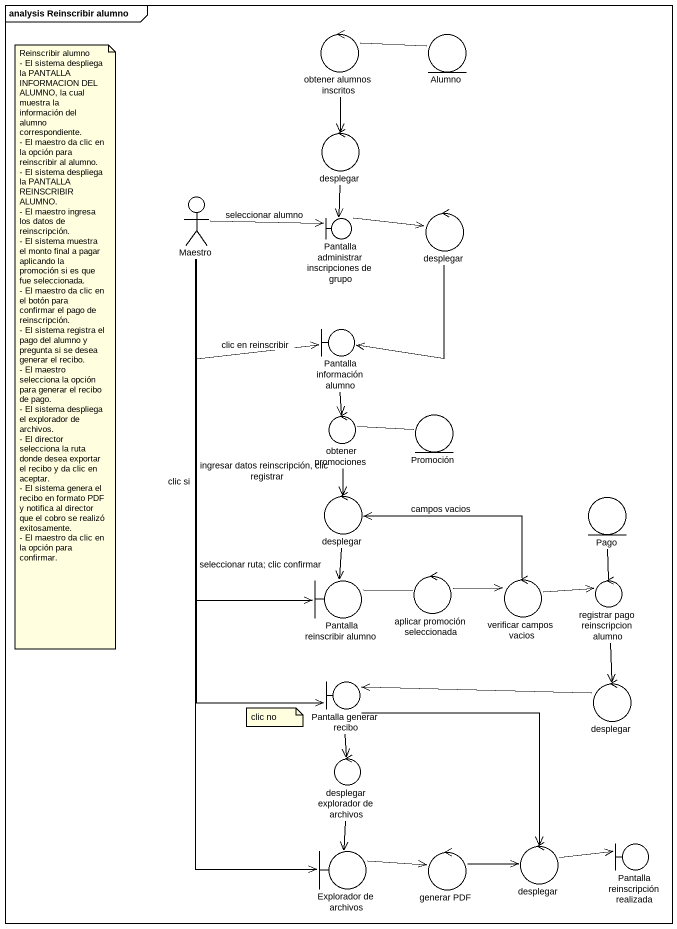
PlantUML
@startuml
mainframe analysis Reinscribir alumno
control "obtener alumnos inscritos" as obtener_alumnos_inscritos
entity Alumno
control desplegar
actor Maestro
boundary "Pantalla administrar inscripciones de grupo" as Pantalla_administrar
control "desplegar" as desplegar_2
boundary "Pantalla información alumno" as Pantalla_información_alumno
control "obtener promociones" as obtener_promociones
entity Promoción
control "desplegar" as desplegar_3
entity Pago
boundary "Pantalla reinscribir alumno" as Pantalla_reinscribir_alumno
control "aplicar promoción seleccionada" as aplicar_promoción
control "verificar campos vacios" as verificar_campos_vacios
control "registrar pago reinscripcion alumno" as registrar_pago
boundary "Pantalla generar recibo" as Pantalla_generar_recibo
control "desplegar" as desplegar_4
control "desplegar explorador de archivos" as desplegar_explorador_de
boundary "Explorador de archivos" as Explorador_de_archivos
control "generar PDF" as generar_PDF
control "desplegar" as desplegar_5
boundary "Pantalla reinscripción realizada" as Pantalla_reinscripción
obtener_alumnos_inscritos -right- Alumno
obtener_alumnos_inscritos --> desplegar
desplegar --> Pantalla_administrar
Maestro -right-> Pantalla_administrar : seleccionar alumno
Maestro --> Pantalla_información_alumno : clic en reinscribir
Maestro --> Pantalla_reinscribir_alumno : ingresar datos reinscripción, clic registrar
Maestro --> Pantalla_generar_recibo : clic si
Maestro --> Explorador_de_archivos : seleccionar ruta; clic confirmar
Pantalla_administrar -right-> desplegar_2
desplegar_2 --> Pantalla_información_alumno
Pantalla_información_alumno --> obtener_promociones
obtener_promociones -right- Promoción
obtener_promociones --> desplegar_3
desplegar_3 --> Pantalla_reinscribir_alumno
Pantalla_reinscribir_alumno -right- aplicar_promoción
aplicar_promoción -right-> verificar_campos_vacios
verificar_campos_vacios -left-> desplegar_3 : campos vacios
verificar_campos_vacios -right-> registrar_pago
registrar_pago -up- Pago
registrar_pago --> desplegar_4
Pantalla_generar_recibo --> desplegar_explorador_de
Pantalla_generar_recibo --> desplegar_5
desplegar_4 -left-> Pantalla_generar_recibo
desplegar_explorador_de --> Explorador_de_archivos
Explorador_de_archivos -right-> generar_PDF
generar_PDF -right-> desplegar_5
desplegar_5 -right-> Pantalla_reinscripción
note as N1
  Reinscribir alumno
  - El sistema despliega la PANTALLA INFORMACION DEL ALUMNO, la cual muestra la información del alumno correspondiente.
  - El maestro da clic en la opción para reinscribir al alumno.
  - El sistema despliega la PANTALLA REINSCRIBIR ALUMNO.
  - El maestro ingresa los datos de reinscripción.
  - El sistema muestra el monto final a pagar aplicando la promoción si es que fue seleccionada.
  - El maestro da clic en el botón para confirmar el pago de reinscripción.
  - El sistema registra el pago del alumno y pregunta si se desea generar el recibo.
  - El maestro selecciona la opción para generar el recibo de pago.
  - El sistema despliega el explorador de archivos.
  - El director selecciona la ruta donde desea exportar el recibo y da clic en aceptar.
  - El sistema genera el recibo en formato PDF y notifica al director que el cobro se realizó exitosamente.
  - El maestro da clic en la opción para confirmar.
end note
note as N2
  clic no
end note
@enduml
